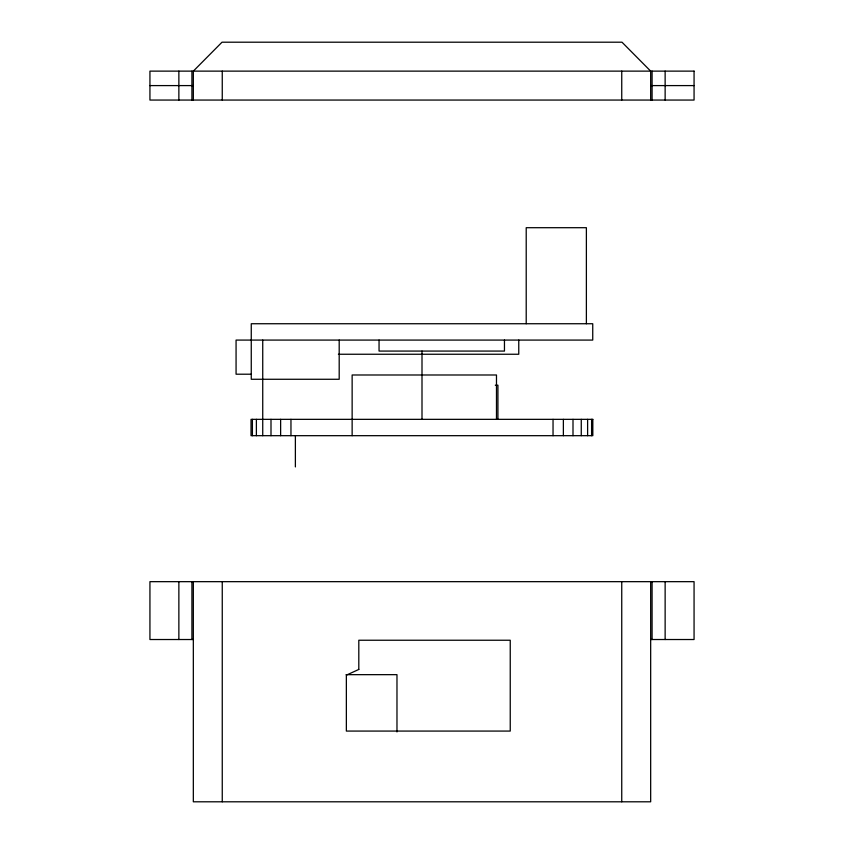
<?xml version="1.0" encoding="UTF-8"?>
<svg xmlns="http://www.w3.org/2000/svg" width="844" height="844" viewBox="0 0 844 844"><rect width="100%" height="100%" fill="white"/><g stroke="black" fill="none" stroke-linecap="round" stroke-linejoin="round"><path stroke-width="1.27" d="M149.937 85.592L193.329 85.592M650.671 85.592L694.063 85.592M338.402 354.248L518.765 354.248L518.765 340.079M251.259 374.208L236.067 374.208L236.067 340.079L592.741 340.079L592.741 323.737L251.259 323.737L251.259 379.272L339.193 379.272L339.193 340.079M495.312 385.202L497.928 385.202L497.928 419.341M193.329 639.52L149.937 639.52L149.937 581.664L694.063 581.664L694.063 639.52L650.671 639.52M346.04 674.662L396.975 674.662L396.975 731.938M665.135 71.128L665.135 100.056M665.135 581.664L665.135 639.52M652.085 71.128L652.085 100.056M652.085 581.664L652.085 639.52M650.671 100.056L650.671 71.128L621.986 42.2L222.014 42.2L193.329 71.128L193.329 100.056M650.671 581.664L650.671 801.8L193.329 801.8L193.329 581.664M621.743 71.128L621.743 100.056M621.743 581.664L621.743 801.8M591.602 419.341L591.602 435.683M587.614 419.341L587.614 435.683M586.38 323.737L586.38 227.701L526.213 227.701L526.213 323.737M581.263 419.341L581.263 435.683M573.002 419.341L573.002 435.683M563.37 419.341L563.37 435.683M553.042 419.341L553.042 435.683M504.459 340.079L504.459 351.072L379.051 351.072L379.051 340.079M496.483 419.341L496.483 374.989L352.138 374.989L352.138 435.683M422 351.072L422 419.341M295.379 435.683L295.379 466.922M290.958 419.341L290.958 435.683M280.63 419.341L280.63 435.683M270.998 419.341L270.998 435.683M262.737 340.079L262.737 435.683M256.386 419.341L256.386 435.683M252.398 419.341L252.398 435.683M222.257 71.128L222.257 100.056M222.257 581.664L222.257 801.8M191.915 71.128L191.915 100.056M191.915 581.664L191.915 639.52M178.865 71.128L178.865 100.056M178.865 581.664L178.865 639.52M358.805 669.44L346.356 675.158L346.356 731.073L510.24 731.073L510.24 640.237L358.805 640.237L358.805 669.44M694.063 71.128L149.937 71.128L149.937 100.056L694.063 100.056L694.063 71.128M592.815 419.341L251.037 419.341L251.037 435.683L592.815 435.683L592.815 419.341"/></g></svg>
